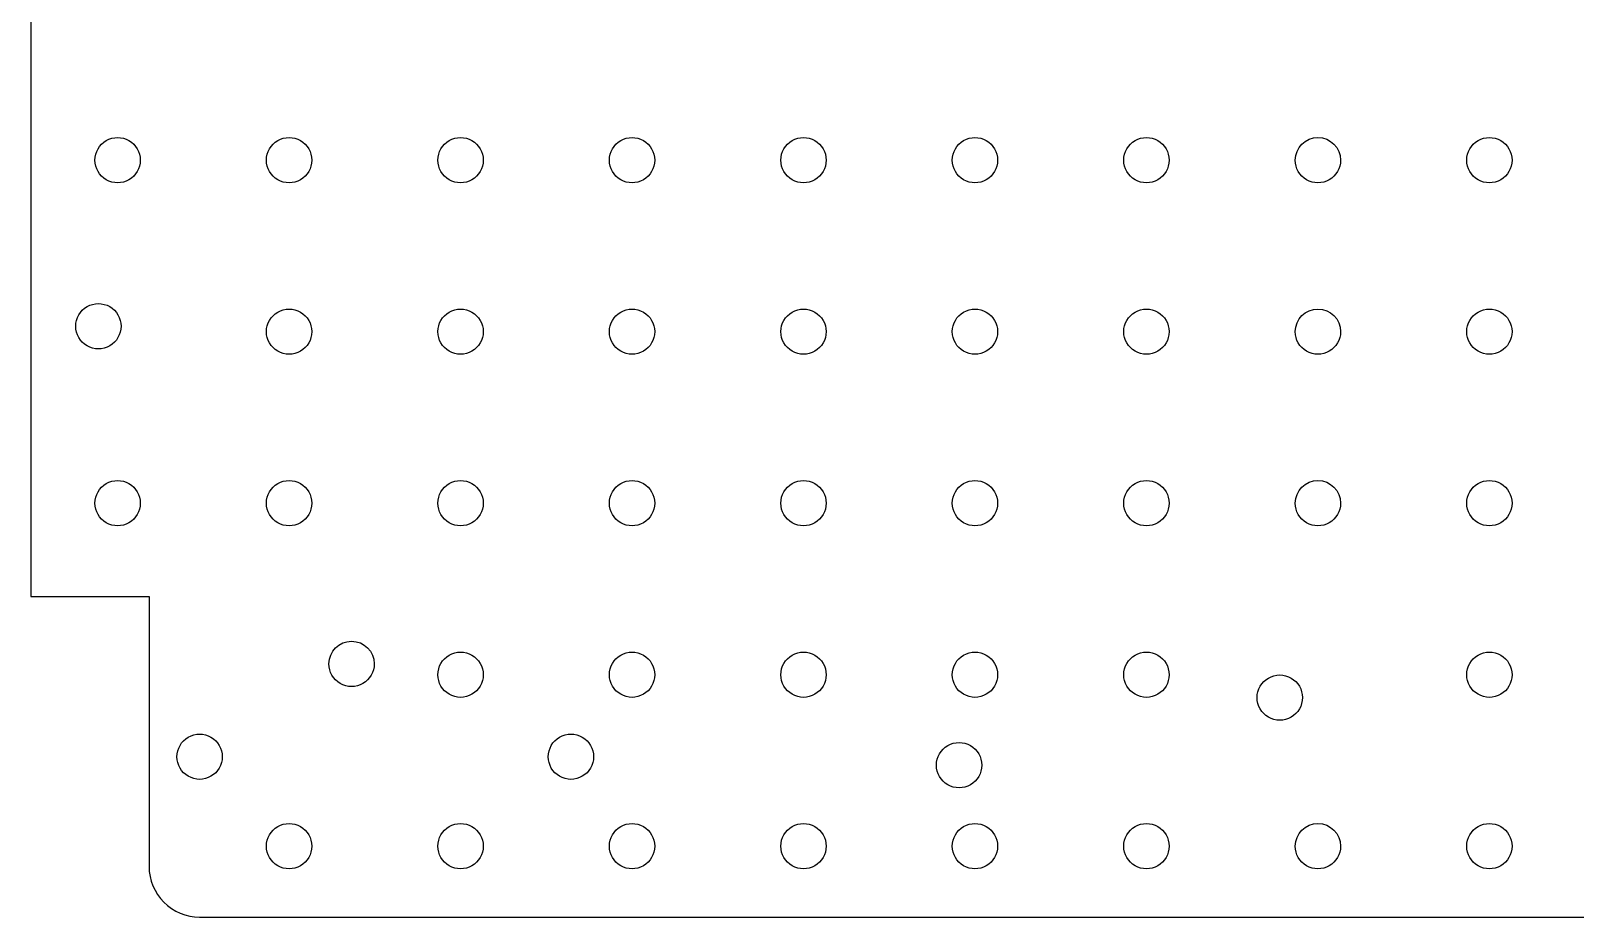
# Model space of a CAD drawing. Extents: x 3 to 186, y -110 to 0.
# Drawn here: x 3.4 to 94.9, y -110.1 to -57.6 of the extents above; entities that cross this region are included whole.
import ezdxf

# ---------------------------------------------------------------- set-up
doc = ezdxf.new("R2010")
doc.units = 0
doc.layers.get('0').update_dxf_attribs({"linetype": 'CONTINUOUS'})

msp = doc.modelspace()

# ---------------------------------------------------------------- linework, layer by layer
at = {"color": 7}
for p, q in [((3.41197, -19.088398), (3.41197, -91.089709)), ((9.893894, -65.249044), (9.893894, -65.249044)), ((20.053885, -65.249044), (20.053885, -65.249044)), ((30.213876, -65.249044), (30.213876, -65.249044)), ((40.373866, -65.249044), (40.373866, -65.249044)), ((50.533857, -65.249044), (50.533857, -65.249044)), ((60.693847, -65.249044), (60.693847, -65.249044)), ((70.853837, -65.249044), (70.853837, -65.249044)), ((81.013828, -65.249044), (81.013828, -65.249044)), ((91.173818, -65.249044), (91.173818, -65.249044)), ((8.753435, -75.088995), (8.753435, -75.088995)), ((20.053885, -75.409034), (20.053885, -75.409034)), ((30.213876, -75.409034), (30.213876, -75.409034)), ((40.373866, -75.409034), (40.373866, -75.409034)), ((50.533857, -75.409034), (50.533857, -75.409034)), ((60.693847, -75.409034), (60.693847, -75.409034)), ((70.853837, -75.409034), (70.853837, -75.409034)), ((81.013828, -75.409034), (81.013828, -75.409034)), ((91.173818, -75.409034), (91.173818, -75.409034)), ((9.893894, -85.56903), (9.893894, -85.56903)), ((20.053885, -85.56903), (20.053885, -85.56903)), ((30.213876, -85.56903), (30.213876, -85.56903)), ((40.373866, -85.56903), (40.373866, -85.56903)), ((50.533857, -85.56903), (50.533857, -85.56903)), ((60.693847, -85.56903), (60.693847, -85.56903)), ((70.853837, -85.56903), (70.853837, -85.56903)), ((81.013828, -85.56903), (81.013828, -85.56903)), ((91.173818, -85.56903), (91.173818, -85.56903)), ((3.41197, -91.089709), (10.412204, -91.089709)), ((10.412204, -91.089709), (10.412204, -107.089154)), ((23.754662, -95.088941), (23.754662, -95.088941)), ((30.213876, -95.72902), (30.213876, -95.72902)), ((40.373866, -95.72902), (40.373866, -95.72902)), ((50.533857, -95.72902), (50.533857, -95.72902)), ((60.693847, -95.72902), (60.693847, -95.72902)), ((70.853837, -95.72902), (70.853837, -95.72902)), ((91.173818, -95.72902), (91.173818, -95.72902)), ((78.75323, -97.089189), (78.75323, -97.089189)), ((14.752911, -100.588036), (14.752911, -100.588036)), ((36.75437, -100.588036), (36.75437, -100.588036)), ((59.754048, -101.088415), (59.754048, -101.088415)), ((20.053885, -105.88901), (20.053885, -105.88901)), ((30.213876, -105.88901), (30.213876, -105.88901)), ((40.373866, -105.88901), (40.373866, -105.88901)), ((50.533857, -105.88901), (50.533857, -105.88901)), ((60.693847, -105.88901), (60.693847, -105.88901)), ((70.853837, -105.88901), (70.853837, -105.88901)), ((81.013828, -105.88901), (81.013828, -105.88901)), ((91.173818, -105.88901), (91.173818, -105.88901)), ((13.411941, -110.088891), (176.411207, -110.088891))]:
    msp.add_line(p, q, dxfattribs=at)
for points in [[(7.880536, -64.086631), (8.295826, -63.846864), (8.807485, -63.846864), (9.222775, -64.086631)], [(18.040527, -64.086631), (18.455817, -63.846864), (18.967476, -63.846864), (19.382766, -64.086631)], [(28.200517, -64.086631), (28.615808, -63.846864), (29.127466, -63.846864), (29.542757, -64.086631)], [(38.360508, -64.086631), (38.775798, -63.846864), (39.287457, -63.846864), (39.702747, -64.086631)], [(48.520498, -64.086631), (48.935788, -63.846864), (49.447447, -63.846864), (49.862737, -64.086631)], [(58.680488, -64.086631), (59.095779, -63.846864), (59.607437, -63.846864), (60.022728, -64.086631)], [(68.840479, -64.086631), (69.255769, -63.846864), (69.767428, -63.846864), (70.182718, -64.086631)], [(78.32935, -65.249044), (78.32935, -64.507746), (78.930291, -63.906806), (79.671589, -63.906806)], [(79.671589, -63.906806), (80.412887, -63.906806), (81.013828, -64.507746), (81.013828, -65.249044)], [(89.160459, -64.086631), (89.57575, -63.846864), (90.087408, -63.846864), (90.502699, -64.086631)], [(7.209416, -65.249044), (7.209416, -64.769508), (7.465245, -64.326399), (7.880536, -64.086631)], [(9.222775, -64.086631), (9.638065, -64.326399), (9.893894, -64.769508), (9.893894, -65.249044)], [(17.369407, -65.249044), (17.369407, -64.769508), (17.625237, -64.326399), (18.040527, -64.086631)], [(19.382766, -64.086631), (19.798056, -64.326399), (20.053885, -64.769508), (20.053885, -65.249044)], [(27.529398, -65.249044), (27.529398, -64.769508), (27.785227, -64.326399), (28.200517, -64.086631)], [(29.542757, -64.086631), (29.958047, -64.326399), (30.213876, -64.769508), (30.213876, -65.249044)], [(37.689388, -65.249044), (37.689388, -64.769508), (37.945218, -64.326399), (38.360508, -64.086631)], [(39.702747, -64.086631), (40.118037, -64.326399), (40.373866, -64.769508), (40.373866, -65.249044)], [(47.849379, -65.249044), (47.849379, -64.769508), (48.105208, -64.326399), (48.520498, -64.086631)], [(49.862737, -64.086631), (50.278027, -64.326399), (50.533857, -64.769508), (50.533857, -65.249044)], [(58.009369, -65.249044), (58.009369, -64.769508), (58.265198, -64.326399), (58.680488, -64.086631)], [(60.022728, -64.086631), (60.438018, -64.326399), (60.693847, -64.769508), (60.693847, -65.249044)], [(68.169359, -65.249044), (68.169359, -64.769508), (68.425189, -64.326399), (68.840479, -64.086631)], [(70.182718, -64.086631), (70.598008, -64.326399), (70.853837, -64.769508), (70.853837, -65.249044)], [(88.48934, -65.249044), (88.48934, -64.769508), (88.745169, -64.326399), (89.160459, -64.086631)], [(90.502699, -64.086631), (90.917989, -64.326399), (91.173818, -64.769508), (91.173818, -65.249044)], [(7.880536, -66.411457), (7.465245, -66.171689), (7.209416, -65.72858), (7.209416, -65.249044)], [(9.893894, -65.249044), (9.893894, -65.72858), (9.638065, -66.171689), (9.222775, -66.411457)], [(18.040527, -66.411457), (17.625237, -66.171689), (17.369407, -65.72858), (17.369407, -65.249044)], [(20.053885, -65.249044), (20.053885, -65.72858), (19.798056, -66.171689), (19.382766, -66.411457)], [(28.200517, -66.411457), (27.785227, -66.171689), (27.529398, -65.72858), (27.529398, -65.249044)], [(30.213876, -65.249044), (30.213876, -65.72858), (29.958047, -66.171689), (29.542757, -66.411457)], [(38.360508, -66.411457), (37.945218, -66.171689), (37.689388, -65.72858), (37.689388, -65.249044)], [(40.373866, -65.249044), (40.373866, -65.72858), (40.118037, -66.171689), (39.702747, -66.411457)], [(48.520498, -66.411457), (48.105208, -66.171689), (47.849379, -65.72858), (47.849379, -65.249044)], [(50.533857, -65.249044), (50.533857, -65.72858), (50.278027, -66.171689), (49.862737, -66.411457)], [(58.680488, -66.411457), (58.265198, -66.171689), (58.009369, -65.72858), (58.009369, -65.249044)], [(60.693847, -65.249044), (60.693847, -65.72858), (60.438018, -66.171689), (60.022728, -66.411457)], [(68.840479, -66.411457), (68.425189, -66.171689), (68.169359, -65.72858), (68.169359, -65.249044)], [(70.853837, -65.249044), (70.853837, -65.72858), (70.598008, -66.171689), (70.182718, -66.411457)], [(79.000469, -66.411457), (78.585179, -66.171689), (78.32935, -65.72858), (78.32935, -65.249044)], [(81.013828, -65.249044), (81.013828, -65.72858), (80.757998, -66.171689), (80.342708, -66.411457)], [(89.160459, -66.411457), (88.745169, -66.171689), (88.48934, -65.72858), (88.48934, -65.249044)], [(91.173818, -65.249044), (91.173818, -65.72858), (90.917989, -66.171689), (90.502699, -66.411457)], [(9.222775, -66.411457), (8.807485, -66.651224), (8.295826, -66.651224), (7.880536, -66.411457)], [(19.382766, -66.411457), (18.967476, -66.651224), (18.455817, -66.651224), (18.040527, -66.411457)], [(29.542757, -66.411457), (29.127466, -66.651224), (28.615808, -66.651224), (28.200517, -66.411457)], [(39.702747, -66.411457), (39.287457, -66.651224), (38.775798, -66.651224), (38.360508, -66.411457)], [(49.862737, -66.411457), (49.447447, -66.651224), (48.935788, -66.651224), (48.520498, -66.411457)], [(60.022728, -66.411457), (59.607437, -66.651224), (59.095779, -66.651224), (58.680488, -66.411457)], [(70.182718, -66.411457), (69.767428, -66.651224), (69.255769, -66.651224), (68.840479, -66.411457)], [(80.342708, -66.411457), (79.927418, -66.651224), (79.415759, -66.651224), (79.000469, -66.411457)], [(90.502699, -66.411457), (90.087408, -66.651224), (89.57575, -66.651224), (89.160459, -66.411457)], [(6.068957, -75.088995), (6.068957, -74.609459), (6.324787, -74.16635), (6.740077, -73.926582)], [(6.740077, -73.926582), (7.155367, -73.686814), (7.667026, -73.686814), (8.082316, -73.926582)], [(8.082316, -73.926582), (8.497606, -74.16635), (8.753435, -74.609459), (8.753435, -75.088995)], [(18.040527, -74.246622), (18.455817, -74.006854), (18.967476, -74.006854), (19.382766, -74.246622)], [(28.200517, -74.246622), (28.615808, -74.006854), (29.127466, -74.006854), (29.542757, -74.246622)], [(38.360508, -74.246622), (38.775798, -74.006854), (39.287457, -74.006854), (39.702747, -74.246622)], [(48.520498, -74.246622), (48.935788, -74.006854), (49.447447, -74.006854), (49.862737, -74.246622)], [(58.680488, -74.246622), (59.095779, -74.006854), (59.607437, -74.006854), (60.022728, -74.246622)], [(68.840479, -74.246622), (69.255769, -74.006854), (69.767428, -74.006854), (70.182718, -74.246622)], [(78.32935, -75.409034), (78.32935, -74.667737), (78.930291, -74.066796), (79.671589, -74.066796)], [(79.671589, -74.066796), (80.412887, -74.066796), (81.013828, -74.667737), (81.013828, -75.409034)], [(89.160459, -74.246622), (89.57575, -74.006854), (90.087408, -74.006854), (90.502699, -74.246622)], [(17.369407, -75.409034), (17.369407, -74.929499), (17.625237, -74.48639), (18.040527, -74.246622)], [(19.382766, -74.246622), (19.798056, -74.48639), (20.053885, -74.929499), (20.053885, -75.409034)], [(27.529398, -75.409034), (27.529398, -74.929499), (27.785227, -74.48639), (28.200517, -74.246622)], [(29.542757, -74.246622), (29.958047, -74.48639), (30.213876, -74.929499), (30.213876, -75.409034)], [(37.689388, -75.409034), (37.689388, -74.929499), (37.945218, -74.48639), (38.360508, -74.246622)], [(39.702747, -74.246622), (40.118037, -74.48639), (40.373866, -74.929499), (40.373866, -75.409034)], [(47.849379, -75.409034), (47.849379, -74.929499), (48.105208, -74.48639), (48.520498, -74.246622)], [(49.862737, -74.246622), (50.278027, -74.48639), (50.533857, -74.929499), (50.533857, -75.409034)], [(58.009369, -75.409034), (58.009369, -74.929499), (58.265198, -74.48639), (58.680488, -74.246622)], [(60.022728, -74.246622), (60.438018, -74.48639), (60.693847, -74.929499), (60.693847, -75.409034)], [(68.169359, -75.409034), (68.169359, -74.929499), (68.425189, -74.48639), (68.840479, -74.246622)], [(70.182718, -74.246622), (70.598008, -74.48639), (70.853837, -74.929499), (70.853837, -75.409034)], [(88.48934, -75.409034), (88.48934, -74.929499), (88.745169, -74.48639), (89.160459, -74.246622)], [(90.502699, -74.246622), (90.917989, -74.48639), (91.173818, -74.929499), (91.173818, -75.409034)], [(6.740077, -76.251407), (6.324787, -76.011639), (6.068957, -75.56853), (6.068957, -75.088995)], [(8.753435, -75.088995), (8.753435, -75.56853), (8.497606, -76.011639), (8.082316, -76.251407)], [(18.040527, -76.571447), (17.625237, -76.331679), (17.369407, -75.88857), (17.369407, -75.409034)], [(20.053885, -75.409034), (20.053885, -75.88857), (19.798056, -76.331679), (19.382766, -76.571447)], [(28.200517, -76.571447), (27.785227, -76.331679), (27.529398, -75.88857), (27.529398, -75.409034)], [(30.213876, -75.409034), (30.213876, -75.88857), (29.958047, -76.331679), (29.542757, -76.571447)], [(38.360508, -76.571447), (37.945218, -76.331679), (37.689388, -75.88857), (37.689388, -75.409034)], [(40.373866, -75.409034), (40.373866, -75.88857), (40.118037, -76.331679), (39.702747, -76.571447)], [(48.520498, -76.571447), (48.105208, -76.331679), (47.849379, -75.88857), (47.849379, -75.409034)], [(50.533857, -75.409034), (50.533857, -75.88857), (50.278027, -76.331679), (49.862737, -76.571447)], [(58.680488, -76.571447), (58.265198, -76.331679), (58.009369, -75.88857), (58.009369, -75.409034)], [(60.693847, -75.409034), (60.693847, -75.88857), (60.438018, -76.331679), (60.022728, -76.571447)], [(68.840479, -76.571447), (68.425189, -76.331679), (68.169359, -75.88857), (68.169359, -75.409034)], [(70.853837, -75.409034), (70.853837, -75.88857), (70.598008, -76.331679), (70.182718, -76.571447)], [(79.000469, -76.571447), (78.585179, -76.331679), (78.32935, -75.88857), (78.32935, -75.409034)], [(81.013828, -75.409034), (81.013828, -75.88857), (80.757998, -76.331679), (80.342708, -76.571447)], [(89.160459, -76.571447), (88.745169, -76.331679), (88.48934, -75.88857), (88.48934, -75.409034)], [(91.173818, -75.409034), (91.173818, -75.88857), (90.917989, -76.331679), (90.502699, -76.571447)], [(8.082316, -76.251407), (7.667026, -76.491175), (7.155367, -76.491175), (6.740077, -76.251407)], [(19.382766, -76.571447), (18.967476, -76.811215), (18.455817, -76.811215), (18.040527, -76.571447)], [(29.542757, -76.571447), (29.127466, -76.811215), (28.615808, -76.811215), (28.200517, -76.571447)], [(39.702747, -76.571447), (39.287457, -76.811215), (38.775798, -76.811215), (38.360508, -76.571447)], [(49.862737, -76.571447), (49.447447, -76.811215), (48.935788, -76.811215), (48.520498, -76.571447)], [(60.022728, -76.571447), (59.607437, -76.811215), (59.095779, -76.811215), (58.680488, -76.571447)], [(70.182718, -76.571447), (69.767428, -76.811215), (69.255769, -76.811215), (68.840479, -76.571447)], [(80.342708, -76.571447), (79.927418, -76.811215), (79.415759, -76.811215), (79.000469, -76.571447)], [(90.502699, -76.571447), (90.087408, -76.811215), (89.57575, -76.811215), (89.160459, -76.571447)], [(7.880536, -84.406617), (8.295826, -84.166849), (8.807485, -84.166849), (9.222775, -84.406617)], [(18.040527, -84.406617), (18.455817, -84.166849), (18.967476, -84.166849), (19.382766, -84.406617)], [(28.200517, -84.406617), (28.615808, -84.166849), (29.127466, -84.166849), (29.542757, -84.406617)], [(38.360508, -84.406617), (38.775798, -84.166849), (39.287457, -84.166849), (39.702747, -84.406617)], [(48.520498, -84.406617), (48.935788, -84.166849), (49.447447, -84.166849), (49.862737, -84.406617)], [(58.680488, -84.406617), (59.095779, -84.166849), (59.607437, -84.166849), (60.022728, -84.406617)], [(68.840479, -84.406617), (69.255769, -84.166849), (69.767428, -84.166849), (70.182718, -84.406617)], [(89.160459, -84.406617), (89.57575, -84.166849), (90.087408, -84.166849), (90.502699, -84.406617)], [(7.209416, -85.56903), (7.209416, -85.089494), (7.465245, -84.646385), (7.880536, -84.406617)], [(9.222775, -84.406617), (9.638065, -84.646385), (9.893894, -85.089494), (9.893894, -85.56903)], [(17.369407, -85.56903), (17.369407, -85.089494), (17.625237, -84.646385), (18.040527, -84.406617)], [(19.382766, -84.406617), (19.798056, -84.646385), (20.053885, -85.089494), (20.053885, -85.56903)], [(27.529398, -85.56903), (27.529398, -85.089494), (27.785227, -84.646385), (28.200517, -84.406617)], [(29.542757, -84.406617), (29.958047, -84.646385), (30.213876, -85.089494), (30.213876, -85.56903)], [(37.689388, -85.56903), (37.689388, -85.089494), (37.945218, -84.646385), (38.360508, -84.406617)], [(39.702747, -84.406617), (40.118037, -84.646385), (40.373866, -85.089494), (40.373866, -85.56903)], [(47.849379, -85.56903), (47.849379, -85.089494), (48.105208, -84.646385), (48.520498, -84.406617)], [(49.862737, -84.406617), (50.278027, -84.646385), (50.533857, -85.089494), (50.533857, -85.56903)], [(58.009369, -85.56903), (58.009369, -85.089494), (58.265198, -84.646385), (58.680488, -84.406617)], [(60.022728, -84.406617), (60.438018, -84.646385), (60.693847, -85.089494), (60.693847, -85.56903)], [(68.169359, -85.56903), (68.169359, -85.089494), (68.425189, -84.646385), (68.840479, -84.406617)], [(70.182718, -84.406617), (70.598008, -84.646385), (70.853837, -85.089494), (70.853837, -85.56903)], [(78.32935, -85.56903), (78.32935, -84.827732), (78.930291, -84.226791), (79.671589, -84.226791)], [(79.671589, -84.226791), (80.412887, -84.226791), (81.013828, -84.827732), (81.013828, -85.56903)], [(88.48934, -85.56903), (88.48934, -85.089494), (88.745169, -84.646385), (89.160459, -84.406617)], [(90.502699, -84.406617), (90.917989, -84.646385), (91.173818, -85.089494), (91.173818, -85.56903)], [(7.880536, -86.731442), (7.465245, -86.491675), (7.209416, -86.048565), (7.209416, -85.56903)], [(9.893894, -85.56903), (9.893894, -86.048565), (9.638065, -86.491675), (9.222775, -86.731442)], [(18.040527, -86.731442), (17.625237, -86.491675), (17.369407, -86.048565), (17.369407, -85.56903)], [(20.053885, -85.56903), (20.053885, -86.048565), (19.798056, -86.491675), (19.382766, -86.731442)], [(28.200517, -86.731442), (27.785227, -86.491675), (27.529398, -86.048565), (27.529398, -85.56903)], [(30.213876, -85.56903), (30.213876, -86.048565), (29.958047, -86.491675), (29.542757, -86.731442)], [(38.360508, -86.731442), (37.945218, -86.491675), (37.689388, -86.048565), (37.689388, -85.56903)], [(40.373866, -85.56903), (40.373866, -86.048565), (40.118037, -86.491675), (39.702747, -86.731442)], [(48.520498, -86.731442), (48.105208, -86.491675), (47.849379, -86.048565), (47.849379, -85.56903)], [(50.533857, -85.56903), (50.533857, -86.048565), (50.278027, -86.491675), (49.862737, -86.731442)], [(58.680488, -86.731442), (58.265198, -86.491675), (58.009369, -86.048565), (58.009369, -85.56903)], [(60.693847, -85.56903), (60.693847, -86.048565), (60.438018, -86.491675), (60.022728, -86.731442)], [(68.840479, -86.731442), (68.425189, -86.491675), (68.169359, -86.048565), (68.169359, -85.56903)], [(70.853837, -85.56903), (70.853837, -86.048565), (70.598008, -86.491675), (70.182718, -86.731442)], [(79.000469, -86.731442), (78.585179, -86.491675), (78.32935, -86.048565), (78.32935, -85.56903)], [(81.013828, -85.56903), (81.013828, -86.048565), (80.757998, -86.491675), (80.342708, -86.731442)], [(89.160459, -86.731442), (88.745169, -86.491675), (88.48934, -86.048565), (88.48934, -85.56903)], [(91.173818, -85.56903), (91.173818, -86.048565), (90.917989, -86.491675), (90.502699, -86.731442)], [(9.222775, -86.731442), (8.807485, -86.97121), (8.295826, -86.97121), (7.880536, -86.731442)], [(19.382766, -86.731442), (18.967476, -86.97121), (18.455817, -86.97121), (18.040527, -86.731442)], [(29.542757, -86.731442), (29.127466, -86.97121), (28.615808, -86.97121), (28.200517, -86.731442)], [(39.702747, -86.731442), (39.287457, -86.97121), (38.775798, -86.97121), (38.360508, -86.731442)], [(49.862737, -86.731442), (49.447447, -86.97121), (48.935788, -86.97121), (48.520498, -86.731442)], [(60.022728, -86.731442), (59.607437, -86.97121), (59.095779, -86.97121), (58.680488, -86.731442)], [(70.182718, -86.731442), (69.767428, -86.97121), (69.255769, -86.97121), (68.840479, -86.731442)], [(80.342708, -86.731442), (79.927418, -86.97121), (79.415759, -86.97121), (79.000469, -86.731442)], [(90.502699, -86.731442), (90.087408, -86.97121), (89.57575, -86.97121), (89.160459, -86.731442)], [(21.070184, -95.088941), (21.070184, -94.347643), (21.671125, -93.746702), (22.412423, -93.746702)], [(22.412423, -93.746702), (23.153721, -93.746702), (23.754662, -94.347643), (23.754662, -95.088941)], [(21.741303, -96.251353), (21.326013, -96.011586), (21.070184, -95.568476), (21.070184, -95.088941)], [(23.754662, -95.088941), (23.754662, -95.568476), (23.498833, -96.011586), (23.083542, -96.251353)], [(27.529398, -95.72902), (27.529398, -95.249484), (27.785227, -94.806375), (28.200517, -94.566607)], [(28.200517, -94.566607), (28.615808, -94.32684), (29.127466, -94.32684), (29.542757, -94.566607)], [(29.542757, -94.566607), (29.958047, -94.806375), (30.213876, -95.249484), (30.213876, -95.72902)], [(37.689388, -95.72902), (37.689388, -95.249484), (37.945218, -94.806375), (38.360508, -94.566607)], [(38.360508, -94.566607), (38.775798, -94.32684), (39.287457, -94.32684), (39.702747, -94.566607)], [(39.702747, -94.566607), (40.118037, -94.806375), (40.373866, -95.249484), (40.373866, -95.72902)], [(47.849379, -95.72902), (47.849379, -95.249484), (48.105208, -94.806375), (48.520498, -94.566607)], [(48.520498, -94.566607), (48.935788, -94.32684), (49.447447, -94.32684), (49.862737, -94.566607)], [(49.862737, -94.566607), (50.278027, -94.806375), (50.533857, -95.249484), (50.533857, -95.72902)], [(58.009369, -95.72902), (58.009369, -95.249484), (58.265198, -94.806375), (58.680488, -94.566607)], [(58.680488, -94.566607), (59.095779, -94.32684), (59.607437, -94.32684), (60.022728, -94.566607)], [(60.022728, -94.566607), (60.438018, -94.806375), (60.693847, -95.249484), (60.693847, -95.72902)], [(68.169359, -95.72902), (68.169359, -95.249484), (68.425189, -94.806375), (68.840479, -94.566607)], [(68.840479, -94.566607), (69.255769, -94.32684), (69.767428, -94.32684), (70.182718, -94.566607)], [(70.182718, -94.566607), (70.598008, -94.806375), (70.853837, -95.249484), (70.853837, -95.72902)], [(88.48934, -95.72902), (88.48934, -95.249484), (88.745169, -94.806375), (89.160459, -94.566607)], [(89.160459, -94.566607), (89.57575, -94.32684), (90.087408, -94.32684), (90.502699, -94.566607)], [(90.502699, -94.566607), (90.917989, -94.806375), (91.173818, -95.249484), (91.173818, -95.72902)], [(28.200517, -96.891433), (27.785227, -96.651665), (27.529398, -96.208556), (27.529398, -95.72902)], [(30.213876, -95.72902), (30.213876, -96.208556), (29.958047, -96.651665), (29.542757, -96.891433)], [(38.360508, -96.891433), (37.945218, -96.651665), (37.689388, -96.208556), (37.689388, -95.72902)], [(40.373866, -95.72902), (40.373866, -96.208556), (40.118037, -96.651665), (39.702747, -96.891433)], [(48.520498, -96.891433), (48.105208, -96.651665), (47.849379, -96.208556), (47.849379, -95.72902)], [(50.533857, -95.72902), (50.533857, -96.208556), (50.278027, -96.651665), (49.862737, -96.891433)], [(58.680488, -96.891433), (58.265198, -96.651665), (58.009369, -96.208556), (58.009369, -95.72902)], [(60.693847, -95.72902), (60.693847, -96.208556), (60.438018, -96.651665), (60.022728, -96.891433)], [(68.840479, -96.891433), (68.425189, -96.651665), (68.169359, -96.208556), (68.169359, -95.72902)], [(70.853837, -95.72902), (70.853837, -96.208556), (70.598008, -96.651665), (70.182718, -96.891433)], [(76.068752, -97.089189), (76.068752, -96.609653), (76.324581, -96.166544), (76.739871, -95.926776)], [(76.739871, -95.926776), (77.155161, -95.687008), (77.66682, -95.687008), (78.08211, -95.926776)], [(78.08211, -95.926776), (78.497401, -96.166544), (78.75323, -96.609653), (78.75323, -97.089189)], [(89.160459, -96.891433), (88.745169, -96.651665), (88.48934, -96.208556), (88.48934, -95.72902)], [(91.173818, -95.72902), (91.173818, -96.208556), (90.917989, -96.651665), (90.502699, -96.891433)], [(23.083542, -96.251353), (22.668252, -96.491121), (22.156593, -96.491121), (21.741303, -96.251353)], [(29.542757, -96.891433), (29.127466, -97.131201), (28.615808, -97.131201), (28.200517, -96.891433)], [(39.702747, -96.891433), (39.287457, -97.131201), (38.775798, -97.131201), (38.360508, -96.891433)], [(49.862737, -96.891433), (49.447447, -97.131201), (48.935788, -97.131201), (48.520498, -96.891433)], [(60.022728, -96.891433), (59.607437, -97.131201), (59.095779, -97.131201), (58.680488, -96.891433)], [(70.182718, -96.891433), (69.767428, -97.131201), (69.255769, -97.131201), (68.840479, -96.891433)], [(90.502699, -96.891433), (90.087408, -97.131201), (89.57575, -97.131201), (89.160459, -96.891433)], [(76.739871, -98.251601), (76.324581, -98.011834), (76.068752, -97.568724), (76.068752, -97.089189)], [(78.75323, -97.089189), (78.75323, -97.568724), (78.497401, -98.011834), (78.08211, -98.251601)], [(78.08211, -98.251601), (77.66682, -98.491369), (77.155161, -98.491369), (76.739871, -98.251601)], [(12.068432, -100.588036), (12.068432, -100.1085), (12.324262, -99.665391), (12.739552, -99.425623)], [(12.739552, -99.425623), (13.154842, -99.185855), (13.666501, -99.185855), (14.081791, -99.425623)], [(14.081791, -99.425623), (14.497081, -99.665391), (14.752911, -100.1085), (14.752911, -100.588036)], [(34.069892, -100.588036), (34.069892, -100.1085), (34.325721, -99.665391), (34.741011, -99.425623)], [(34.741011, -99.425623), (35.156301, -99.185855), (35.66796, -99.185855), (36.08325, -99.425623)], [(36.08325, -99.425623), (36.498541, -99.665391), (36.75437, -100.1085), (36.75437, -100.588036)], [(57.740689, -99.926002), (58.15598, -99.686235), (58.667638, -99.686235), (59.082928, -99.926002)], [(12.739552, -101.750448), (12.324262, -101.51068), (12.068432, -101.067571), (12.068432, -100.588036)], [(14.752911, -100.588036), (14.752911, -101.067571), (14.497081, -101.51068), (14.081791, -101.750448)], [(34.741011, -101.750448), (34.325721, -101.51068), (34.069892, -101.067571), (34.069892, -100.588036)], [(36.75437, -100.588036), (36.75437, -101.067571), (36.498541, -101.51068), (36.08325, -101.750448)], [(57.06957, -101.088415), (57.06957, -100.608879), (57.325399, -100.16577), (57.740689, -99.926002)], [(59.082928, -99.926002), (59.498219, -100.16577), (59.754048, -100.608879), (59.754048, -101.088415)], [(57.740689, -102.250828), (57.325399, -102.01106), (57.06957, -101.567951), (57.06957, -101.088415)], [(59.754048, -101.088415), (59.754048, -101.567951), (59.498219, -102.01106), (59.082928, -102.250828)], [(14.081791, -101.750448), (13.666501, -101.990216), (13.154842, -101.990216), (12.739552, -101.750448)], [(36.08325, -101.750448), (35.66796, -101.990216), (35.156301, -101.990216), (34.741011, -101.750448)], [(59.082928, -102.250828), (58.667638, -102.490595), (58.15598, -102.490595), (57.740689, -102.250828)], [(17.369407, -105.88901), (17.369407, -105.409475), (17.625237, -104.966366), (18.040527, -104.726598)], [(18.040527, -104.726598), (18.455817, -104.48683), (18.967476, -104.48683), (19.382766, -104.726598)], [(19.382766, -104.726598), (19.798056, -104.966366), (20.053885, -105.409475), (20.053885, -105.88901)], [(27.529398, -105.88901), (27.529398, -105.409475), (27.785227, -104.966366), (28.200517, -104.726598)], [(28.200517, -104.726598), (28.615808, -104.48683), (29.127466, -104.48683), (29.542757, -104.726598)], [(29.542757, -104.726598), (29.958047, -104.966366), (30.213876, -105.409475), (30.213876, -105.88901)], [(37.689388, -105.88901), (37.689388, -105.409475), (37.945218, -104.966366), (38.360508, -104.726598)], [(38.360508, -104.726598), (38.775798, -104.48683), (39.287457, -104.48683), (39.702747, -104.726598)], [(39.702747, -104.726598), (40.118037, -104.966366), (40.373866, -105.409475), (40.373866, -105.88901)], [(47.849379, -105.88901), (47.849379, -105.409475), (48.105208, -104.966366), (48.520498, -104.726598)], [(48.520498, -104.726598), (48.935788, -104.48683), (49.447447, -104.48683), (49.862737, -104.726598)], [(49.862737, -104.726598), (50.278027, -104.966366), (50.533857, -105.409475), (50.533857, -105.88901)], [(58.009369, -105.88901), (58.009369, -105.409475), (58.265198, -104.966366), (58.680488, -104.726598)], [(58.680488, -104.726598), (59.095779, -104.48683), (59.607437, -104.48683), (60.022728, -104.726598)], [(60.022728, -104.726598), (60.438018, -104.966366), (60.693847, -105.409475), (60.693847, -105.88901)], [(68.169359, -105.88901), (68.169359, -105.409475), (68.425189, -104.966366), (68.840479, -104.726598)], [(68.840479, -104.726598), (69.255769, -104.48683), (69.767428, -104.48683), (70.182718, -104.726598)], [(70.182718, -104.726598), (70.598008, -104.966366), (70.853837, -105.409475), (70.853837, -105.88901)], [(78.32935, -105.88901), (78.32935, -105.147713), (78.930291, -104.546772), (79.671589, -104.546772)], [(79.671589, -104.546772), (80.412887, -104.546772), (81.013828, -105.147713), (81.013828, -105.88901)], [(88.48934, -105.88901), (88.48934, -105.409475), (88.745169, -104.966366), (89.160459, -104.726598)], [(89.160459, -104.726598), (89.57575, -104.48683), (90.087408, -104.48683), (90.502699, -104.726598)], [(90.502699, -104.726598), (90.917989, -104.966366), (91.173818, -105.409475), (91.173818, -105.88901)], [(18.040527, -107.051423), (17.625237, -106.811655), (17.369407, -106.368546), (17.369407, -105.88901)], [(20.053885, -105.88901), (20.053885, -106.368546), (19.798056, -106.811655), (19.382766, -107.051423)], [(28.200517, -107.051423), (27.785227, -106.811655), (27.529398, -106.368546), (27.529398, -105.88901)], [(30.213876, -105.88901), (30.213876, -106.368546), (29.958047, -106.811655), (29.542757, -107.051423)], [(38.360508, -107.051423), (37.945218, -106.811655), (37.689388, -106.368546), (37.689388, -105.88901)], [(40.373866, -105.88901), (40.373866, -106.368546), (40.118037, -106.811655), (39.702747, -107.051423)], [(48.520498, -107.051423), (48.105208, -106.811655), (47.849379, -106.368546), (47.849379, -105.88901)], [(50.533857, -105.88901), (50.533857, -106.368546), (50.278027, -106.811655), (49.862737, -107.051423)], [(58.680488, -107.051423), (58.265198, -106.811655), (58.009369, -106.368546), (58.009369, -105.88901)], [(60.693847, -105.88901), (60.693847, -106.368546), (60.438018, -106.811655), (60.022728, -107.051423)], [(68.840479, -107.051423), (68.425189, -106.811655), (68.169359, -106.368546), (68.169359, -105.88901)], [(70.853837, -105.88901), (70.853837, -106.368546), (70.598008, -106.811655), (70.182718, -107.051423)], [(79.000469, -107.051423), (78.585179, -106.811655), (78.32935, -106.368546), (78.32935, -105.88901)], [(81.013828, -105.88901), (81.013828, -106.368546), (80.757998, -106.811655), (80.342708, -107.051423)], [(89.160459, -107.051423), (88.745169, -106.811655), (88.48934, -106.368546), (88.48934, -105.88901)], [(91.173818, -105.88901), (91.173818, -106.368546), (90.917989, -106.811655), (90.502699, -107.051423)], [(19.382766, -107.051423), (18.967476, -107.291191), (18.455817, -107.291191), (18.040527, -107.051423)], [(29.542757, -107.051423), (29.127466, -107.291191), (28.615808, -107.291191), (28.200517, -107.051423)], [(39.702747, -107.051423), (39.287457, -107.291191), (38.775798, -107.291191), (38.360508, -107.051423)], [(49.862737, -107.051423), (49.447447, -107.291191), (48.935788, -107.291191), (48.520498, -107.051423)], [(60.022728, -107.051423), (59.607437, -107.291191), (59.095779, -107.291191), (58.680488, -107.051423)], [(70.182718, -107.051423), (69.767428, -107.291191), (69.255769, -107.291191), (68.840479, -107.051423)], [(80.342708, -107.051423), (79.927418, -107.291191), (79.415759, -107.291191), (79.000469, -107.051423)], [(90.502699, -107.051423), (90.087408, -107.291191), (89.57575, -107.291191), (89.160459, -107.051423)], [(10.412966, -107.090424), (10.412966, -107.886071), (10.729035, -108.649131), (11.291643, -109.211738)], [(11.291643, -109.211738), (11.85425, -109.774346), (12.61731, -110.090415), (13.412957, -110.090415)]]:
    msp.add_open_spline(points, degree=3, dxfattribs=at)

doc.saveas('drawing.dxf')
